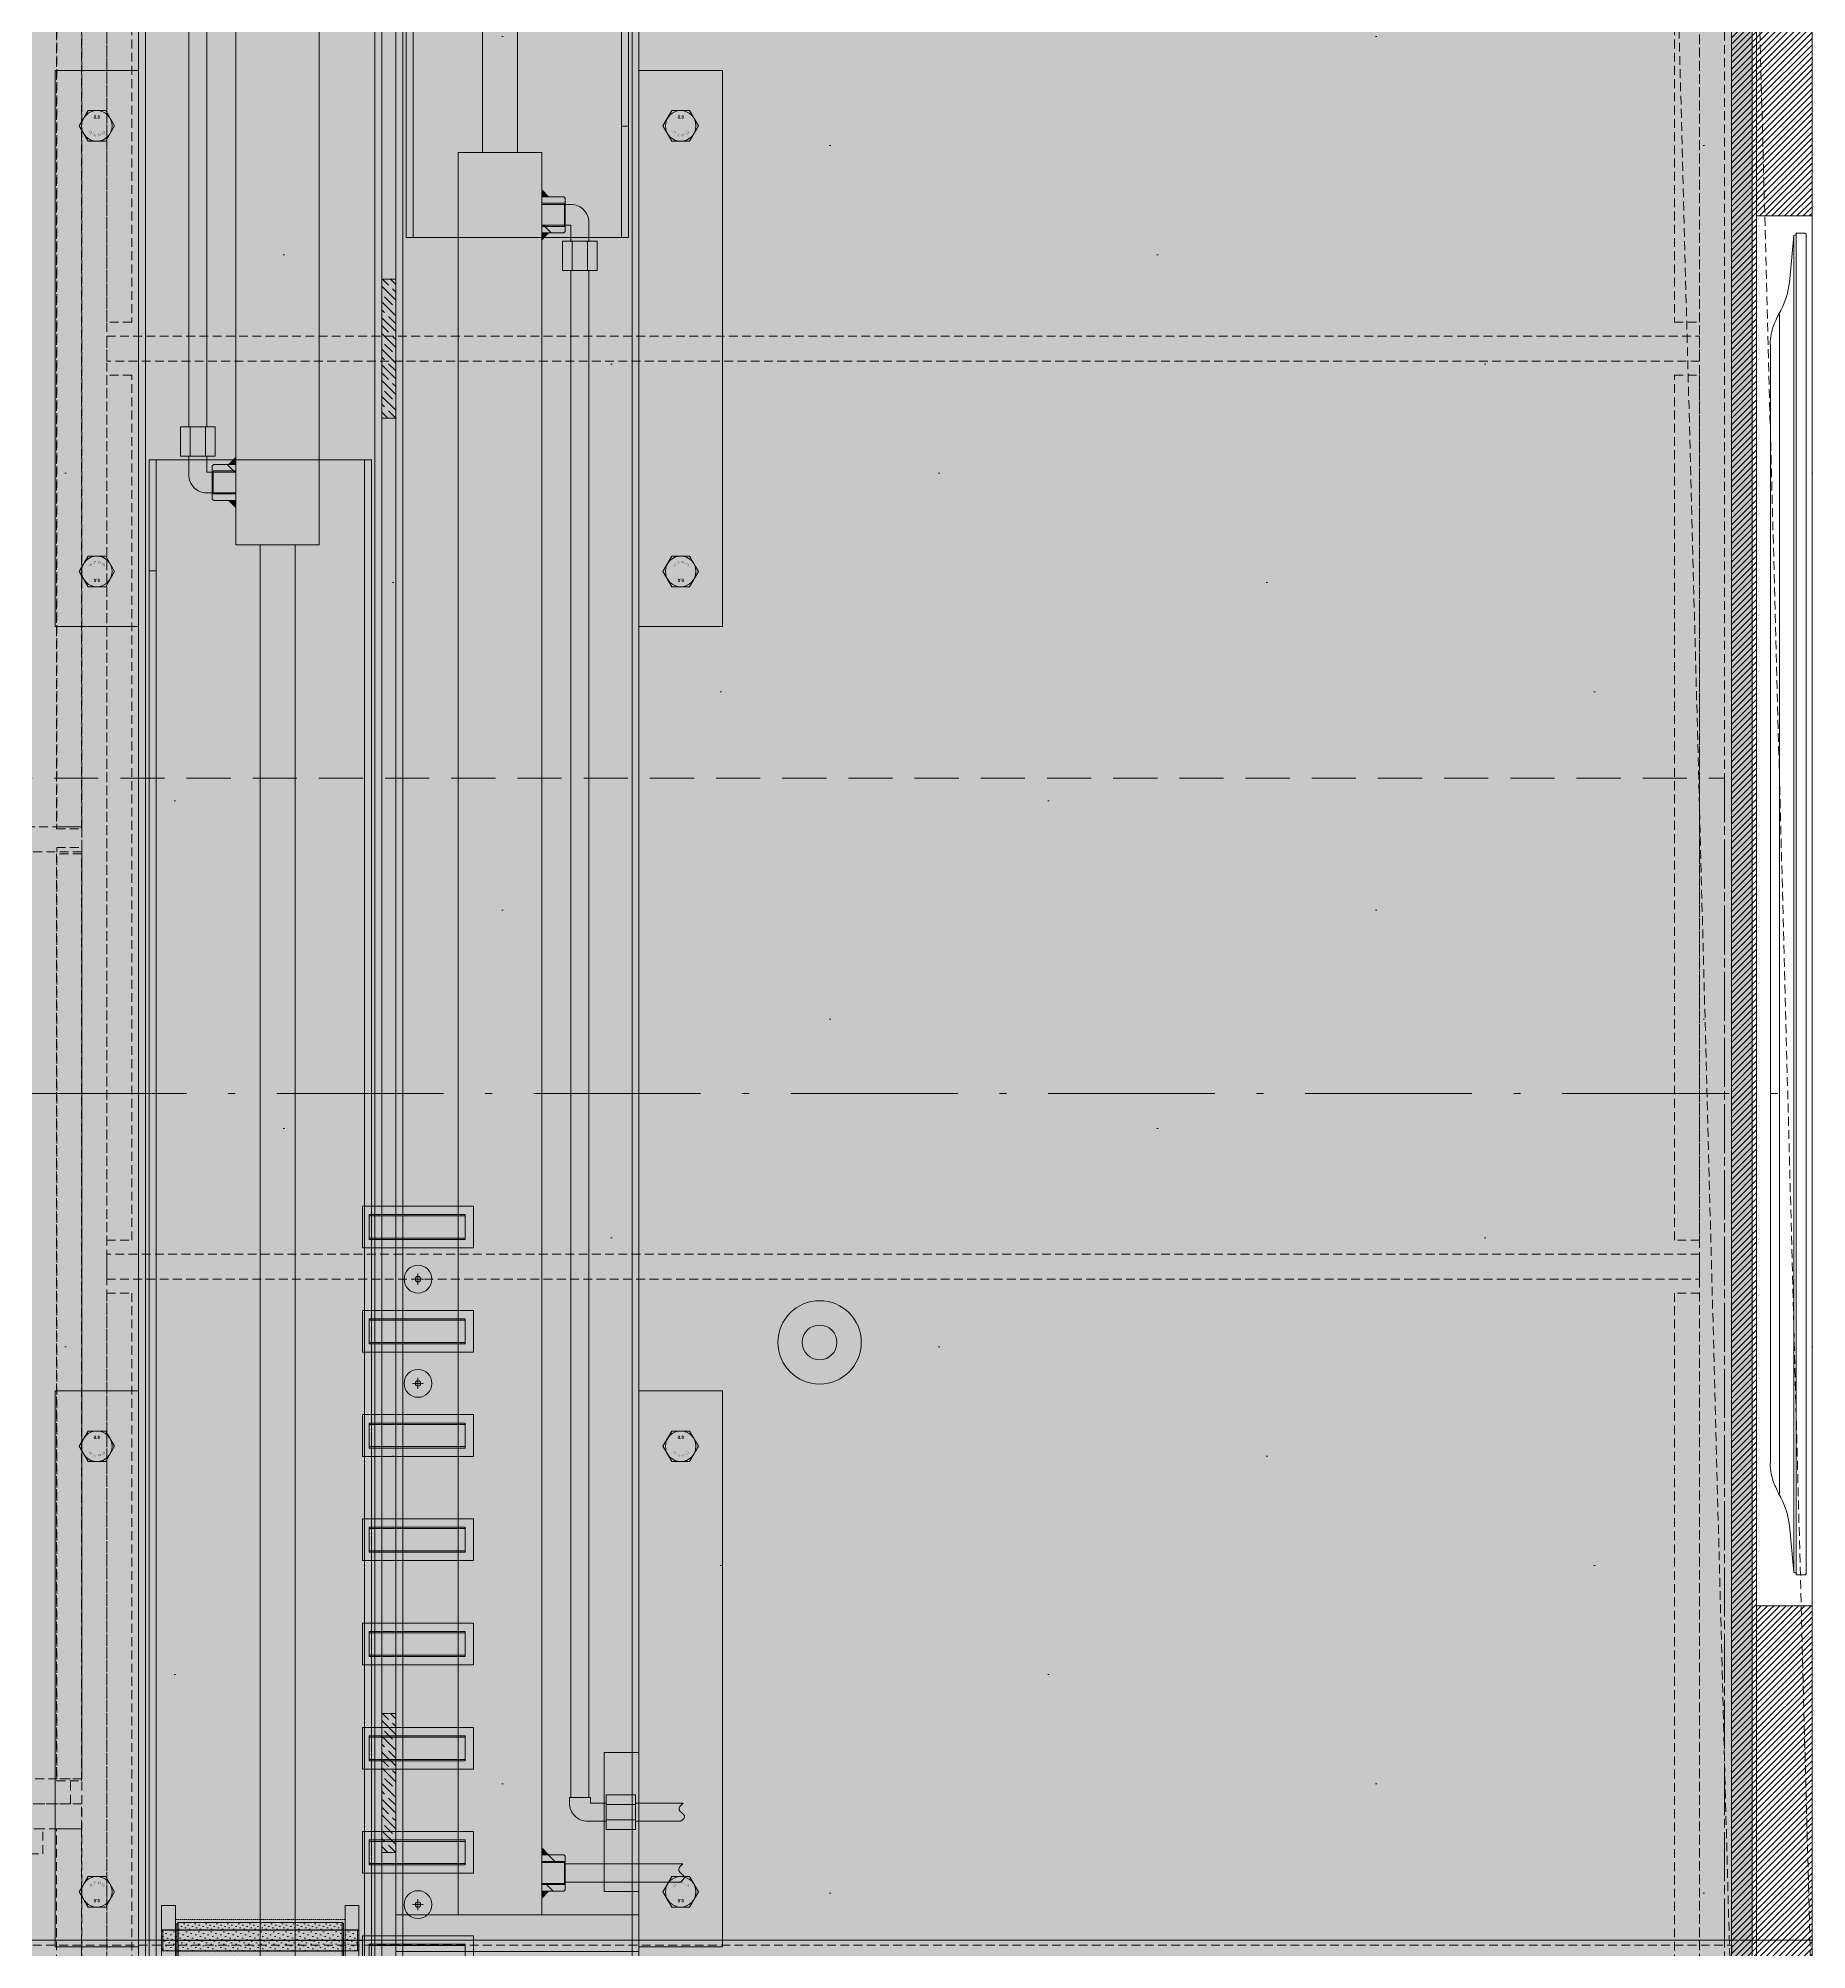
# Model space of a CAD drawing. Header units: millimetres. Extents: x -853320 to 19484, y -510814 to 9708.
# Drawn here: x 12258 to 13531, y 4373 to 5748 of the extents above; entities that cross this region are included whole.
import ezdxf
from ezdxf import colors
from ezdxf.entities.mleader import LeaderData, LeaderLine
from ezdxf.math import Vec2, Vec3

# ---------------------------------------------------------------- set-up
doc = ezdxf.new("R2010")
doc.units = ezdxf.units.MM
for name, pattern in [('DASHDOT', [18.5, 12, -3, 0.5, -3]), ('NASCOSTA', [9.525, 6.35, -3.175]), ('TRATTEGGIATA2', [9.525, 6.35, -3.175]), ('TRATTOPUNTO', [25.4, 12.7, -6.35, 0, -6.35])]:
    doc.linetypes.add(name, pattern=pattern)
for name, color, linetype in [('05', 5, 'Continuous'), ('assi', 1, 'TRATTOPUNTO'), ('DS_ST_quote 1_50', 7, 'Continuous'), ('DV5_0', 7, 'Continuous')]:
    doc.layers.add(name, color=color, linetype=linetype)
for name, color, linetype, lineweight in [('F_ARREDI', 7, 'Continuous', 5), ('F_ARREDI_pareti', 1, 'Continuous', 0), ('F_ELETTRODOMESTICI', 40, 'Continuous', 5), ('F_ESCURSORI_slider', 7, 'Continuous', 0), ('F_Iluminazione', 170, 'Continuous', 5), ('F_LISTELLARE ALLEGARITO_laminato o laccato', 5, 'Continuous', 5), ('F_LISTELLARE_rovere', 30, 'Continuous', 5), ('F_MASSELLO verniciato BVN', 41, 'Continuous', 5), ('F_MASSELLO_abete', 30, 'Continuous', 5), ('F_MULTI laminato_soffitto', 5, 'Continuous', 5), ('F_MULTI laminato_soffitto_veletta', 6, 'Continuous', 5), ('F_PARETE_nuove', 5, 'Continuous', 5), ('F_PARETI-PAVIMENTI e SOFFITTI_cassone', 3, 'Continuous', 5), ('F_Proiezioni', 253, 'NASCOSTA', 9), ('F_Sezioni', 5, 'Continuous', 9), ('F_SOFFITTI', 7, 'Continuous', 5), ('F_TV', 252, 'Continuous', 5)]:
    doc.layers.add(name, color=color, linetype=linetype, lineweight=lineweight)
doc.styles.add('ARIAL', font='arial.ttf')
doc.styles.add('DANZI-DIDASCALIE', font='Yu Gothic UI Light.ttf', dxfattribs={"height": 30})
doc.styles.add('NEGATIVO', font='swissbo.ttf', dxfattribs={"width": 0.8, "oblique": 10})
doc.dimstyles.new('ISO-100', dxfattribs={"dimtxt": 100, "dimasz": 5, "dimexe": 0.25, "dimexo": 6, "dimgap": 6, "dimtad": 1, "dimtxsty": 'ARIAL', "dimblk": 'ARCHTICK', "dimcen": 2.5, "dimdle": 15, "dimse1": 1, "dimse2": 1, "dimclrd": 256, "dimclre": 256, "dimclrt": 256, "dimadec": 0, "dimazin": 0, "dimtfac": 1, "dimtmove": 0, "dimatfit": 3, "dimldrblk": 'ARCHTICK', "dimfxl": 1, "dimlwd": -1, "dimlwe": -1, "dimarcsym": 0})
pattern_1 = [(45, (0, 5), (-2.24506403, 2.24506403), [])]
pattern_2 = [(225.0092975, (461698.5519317, -16147.4644786), (0.00353610758, -0.00353496014), [])]
pattern_3 = [(225.00929753, (462887.1698585, -15816.120414), (0.00353610758, -0.003534960139), [])]
pattern_4 = [(225.0093, (462887.094, -16087.269), (11.22714, -11.2235), [])]
pattern_5 = [(225.00929753, (462887.0944867, -16087.2686434), (0.00353610758, -0.003534960139), [])]

# ---------------------------------------------------------------- blocks, each defined once
blk = doc.blocks.new('CONTROSOFITTO_living_lato lungo_laterale_2660x250_pianta_vista da sopra')
at = {"layer": 'F_MASSELLO_abete', "color": 1, "linetype": 'NASCOSTA'}
for points in [[(20918, -1317.3), (22351, -1317.3), (22351, -1335.3), (20918, -1335.3)], [(20918, -1451.3), (20936, -1451.3), (20936, -1335.3), (20918, -1335.3)]]:
    blk.add_lwpolyline(points, close=True, dxfattribs=at)
at = {"layer": 'F_MASSELLO_abete', "linetype": 'NASCOSTA'}
blk.add_lwpolyline([(20946, -1335.3), (21612.5, -1335.3), (21612.5, -1353.3), (20946, -1353.3)], close=True, dxfattribs=at)
at = {"layer": 'F_MULTI laminato_soffitto_veletta', "linetype": 'NASCOSTA'}
blk.add_lwpolyline([(20926, -1299.3), (22351, -1299.3), (22351, -1317.3), (20926, -1317.3)], close=True, dxfattribs=at)
blk = doc.blocks.new('CONTROSOFITTO_camera-living_lato corto_2415x1290_pianta_vista da sopra')
at = {"layer": 'F_MULTI laminato_soffitto_veletta', "transparency": 33554585}
h = blk.add_hatch(color=8, dxfattribs=at)
h.dxf.hatch_style = 1
h.paths.add_polyline_path([(28478.1, -49.1), (28478.1, -2467.1), (27188.1, -2467.1), (27188.1, -49.1)])
at = {"layer": 'F_MASSELLO_abete', "color": 1, "linetype": 'NASCOSTA'}
for points in [[(27294.1, -49.1), (27294.1, -2467.1), (27276.1, -2467.1), (27276.1, -49.1)], [(28458.1, -49.1), (28458.1, -2467.1), (28440.1, -2467.1), (28440.1, -49.1)], [(27294.1, -1267.1), (27294.1, -1249.1), (28440.1, -1249.1), (28440.1, -1267.1)], [(27294.1, -1909.6), (27294.1, -1927.6), (28440.1, -1927.6), (28440.1, -1909.6)]]:
    blk.add_lwpolyline(points, close=True, dxfattribs=at)
at = {"layer": 'F_MASSELLO_abete', "linetype": 'NASCOSTA'}
for points in [[(27294.1, -1239.1), (27294.1, -616.6), (27312.1, -616.6), (27312.1, -1239.1)], [(28440.1, -1239.1), (28440.1, -616.6), (28422.1, -616.6), (28422.1, -1239.1)], [(27294.1, -1277.1), (27294.1, -1899.6), (27312.1, -1899.6), (27312.1, -1277.1)], [(28440.1, -1277.1), (28440.1, -1899.6), (28422.1, -1899.6), (28422.1, -1277.1)], [(27294.1, -2439.1), (27294.1, -1937.6), (27312.1, -1937.6), (27312.1, -2439.1)], [(28440.1, -2439.1), (28440.1, -1937.6), (28422.1, -1937.6), (28422.1, -2439.1)]]:
    blk.add_lwpolyline(points, close=True, dxfattribs=at)
at = {"layer": 'F_MULTI laminato_soffitto_veletta'}
blk.add_lwpolyline([(28478.1, -49.1), (28478.1, -2467.1), (27188.1, -2467.1), (27188.1, -49.1)], close=True, dxfattribs=at)
at = {"layer": 'F_MULTI laminato_soffitto_veletta', "linetype": 'NASCOSTA'}
blk.add_lwpolyline([(27258.1, -2287.1), (27258.1, -1617.1), (27276.1, -1617.1), (27276.1, -2287.1)], close=True, dxfattribs=at)
blk = doc.blocks.new('CONTROSOFITTO_living_centrale_laterale_1600x900_pianta_vista da sopra')
at = {"layer": 'F_MASSELLO_abete', "color": 1, "linetype": 'NASCOSTA'}
for points in [[(20676.6, -42490.7), (20658.6, -42490.7), (20658.6, -41802.7), (20676.6, -41802.7)], [(20658.6, -42508.7), (22346.6, -42508.7), (22346.6, -42490.7), (20658.6, -42490.7)]]:
    blk.add_lwpolyline(points, close=True, dxfattribs=at)
blk = doc.blocks.new('CONTROSOFITTO_rev.01_pianta_vista da sopra')
at = {"layer": 'F_MASSELLO_abete', "color": 1, "linetype": 'NASCOSTA'}
blk.add_lwpolyline([(26166.6, -36492.2), (26184.6, -36492.2), (26184.6, -35804.2), (26166.6, -35804.2)], close=True, dxfattribs=at)
at = {"layer": 'F_MULTI laminato_soffitto', "color": 5, "linetype": 'NASCOSTA', "ltscale": 5}
blk.add_lwpolyline([(27366.6, -37355.7), (24926.6, -37355.7), (24926.6, -36455.7), (27366.6, -36455.7)], close=True, dxfattribs=at)
at = {"layer": 'F_MULTI laminato_soffitto_veletta', "linetype": 'NASCOSTA'}
blk.add_lwpolyline([(26184.6, -37177.2), (26184.6, -36510.2), (26166.6, -36510.2), (26166.6, -37177.2)], close=True, dxfattribs=at)
at = {"layer": 'F_SOFFITTI'}
blk.add_blockref('CONTROSOFITTO_camera-living_lato corto_2415x1290_pianta_vista da sopra', (-1091.4, -34888.6), dxfattribs=at)
at = {"layer": 'F_SOFFITTI', "xscale": -1}
for name, p in [('CONTROSOFITTO_living_centrale_laterale_1600x900_pianta_vista da sopra', (46843.3, 6000)), ('CONTROSOFITTO_living_lato lungo_laterale_2660x250_pianta_vista da sopra', (47102.6, -35876.4))]:
    blk.add_blockref(name, p, dxfattribs=at)
blk = doc.blocks.new('_Dot')
at = {"color": 0, "linetype": 'ByBlock', "lineweight": -2}
blk.add_line((-0.5, 0), (-1, 0), dxfattribs=at)
at = {"color": 0, "linetype": 'ByBlock', "const_width": 0.5}
blk.add_lwpolyline([(-0.25, 0, 1), (0.25, 0, 1)], format="xyb", close=True, dxfattribs=at)
blk = doc.blocks.new('SCHERMATURA_living-camera doppia_pianta')
at = {"layer": 'F_Iluminazione', "color": 2}
for p, q in [((843495.8, 515691), (843487.8, 515691)), ((843491.8, 515687), (843491.8, 515695)), ((843491.8, 515612), (843491.8, 515620)), ((843495.8, 515616), (843487.8, 515616)), ((843495.8, 515241), (843487.8, 515241)), ((843491.8, 515237), (843491.8, 515245))]:
    blk.add_line(p, q, dxfattribs=at)
at = {"layer": 'F_Iluminazione'}
for centre in [(843491.8, 515691), (843491.8, 515616), (843491.8, 515241)]:
    blk.add_circle(centre, 10, dxfattribs=at)
at = {"layer": 'F_Iluminazione', "color": 2}
for centre in [(843491.8, 515691), (843491.8, 515616), (843491.8, 515241)]:
    blk.add_circle(centre, 2, dxfattribs=at)
at = {"layer": 'F_LISTELLARE_rovere'}
for points in [[(843531.8, 515743.5), (843451.8, 515743.5), (843451.8, 515713.5), (843531.8, 515713.5)], [(843525.8, 515719.5), (843525.8, 515737.5), (843456.8, 515737.5), (843456.8, 515719.5)], [(843531.8, 515668.5), (843451.8, 515668.5), (843451.8, 515638.5), (843531.8, 515638.5)], [(843525.8, 515644.5), (843525.8, 515662.5), (843456.8, 515662.5), (843456.8, 515644.5)], [(843531.8, 515593.5), (843451.8, 515593.5), (843451.8, 515563.5), (843531.8, 515563.5)], [(843525.8, 515569.5), (843525.8, 515587.5), (843456.8, 515587.5), (843456.8, 515569.5)], [(843531.8, 515518.5), (843451.8, 515518.5), (843451.8, 515488.5), (843531.8, 515488.5)], [(843525.8, 515494.5), (843525.8, 515512.5), (843456.8, 515512.5), (843456.8, 515494.5)], [(843531.8, 515443.5), (843451.8, 515443.5), (843451.8, 515413.5), (843531.8, 515413.5)], [(843525.8, 515419.5), (843525.8, 515437.5), (843456.8, 515437.5), (843456.8, 515419.5)], [(843531.8, 515368.5), (843451.8, 515368.5), (843451.8, 515338.5), (843531.8, 515338.5)], [(843525.8, 515344.5), (843525.8, 515362.5), (843456.8, 515362.5), (843456.8, 515344.5)], [(843531.8, 515293.5), (843451.8, 515293.5), (843451.8, 515263.5), (843531.8, 515263.5)], [(843525.8, 515269.5), (843525.8, 515287.5), (843456.8, 515287.5), (843456.8, 515269.5)], [(843531.8, 515218.5), (843451.8, 515218.5), (843451.8, 515188.5), (843531.8, 515188.5)], [(843525.8, 515194.5), (843525.8, 515212.5), (843456.8, 515212.5), (843456.8, 515194.5)]]:
    blk.add_lwpolyline(points, close=True, dxfattribs=at)
at = {"layer": 'F_MASSELLO verniciato BVN'}
for points in [[(843525.8, 515736.5), (843525.8, 515720.5), (843456.8, 515720.5), (843456.8, 515736.5)], [(843525.8, 515661.5), (843525.8, 515645.5), (843456.8, 515645.5), (843456.8, 515661.5)], [(843525.8, 515586.5), (843525.8, 515570.5), (843456.8, 515570.5), (843456.8, 515586.5)], [(843525.8, 515511.5), (843525.8, 515495.5), (843456.8, 515495.5), (843456.8, 515511.5)], [(843525.8, 515436.5), (843525.8, 515420.5), (843456.8, 515420.5), (843456.8, 515436.5)], [(843525.8, 515361.5), (843525.8, 515345.5), (843456.8, 515345.5), (843456.8, 515361.5)], [(843525.8, 515286.5), (843525.8, 515270.5), (843456.8, 515270.5), (843456.8, 515286.5)], [(843525.8, 515211.5), (843525.8, 515195.5), (843456.8, 515195.5), (843456.8, 515211.5)]]:
    blk.add_lwpolyline(points, close=True, dxfattribs=at)
blk = doc.blocks.new('F_PARETE DIVISORIA_living-camera doppia_pianta')
at = {"layer": 'F_LISTELLARE ALLEGARITO_laminato o laccato', "linetype": 'Continuous'}
h = blk.add_hatch(dxfattribs=at)
h.set_pattern_fill('ANSI31', color=8)
h.set_pattern_definition(pattern_1)
h.paths.add_polyline_path([(671879.4, 528949.8), (671839.4, 528949.8), (671839.4, 529248.8), (671879.4, 529248.8)])
h = blk.add_hatch(dxfattribs=at)
h.set_pattern_fill('ANSI31', color=8)
h.set_pattern_definition(pattern_1)
h.paths.add_polyline_path([(671879.4, 527668.8), (671897.4, 527668.8), (671897.4, 529248.8), (671879.4, 529248.8)])
h = blk.add_hatch(dxfattribs=at)
h.set_pattern_fill('ANSI31', color=8)
h.set_pattern_definition(pattern_1)
h.paths.add_polyline_path([(671839.4, 527949.8), (671879.4, 527949.8), (671879.4, 527658.8), (671839.4, 527658.8)])
at = {"layer": 'F_ARREDI', "color": 2, "lineweight": 5}
for p, q in [((671844.4, 527962.1), (671843.7, 527962.7)), ((671850.3, 527962.1), (671850.9, 527962.7))]:
    blk.add_line(p, q, dxfattribs=at)
at = {"layer": 'F_ARREDI_pareti', "linetype": 'NASCOSTA', "lineweight": 5}
blk.add_lwpolyline([(671897.1, 529194), (671897.1, 529252), (674272.1, 529252), (674272.1, 529194)], close=True, dxfattribs=at)
at = {"layer": 'F_LISTELLARE ALLEGARITO_laminato o laccato', "linetype": 'Continuous'}
for points in [[(671879.4, 528949.8), (671839.4, 528949.8), (671839.4, 529248.8), (671879.4, 529248.8)], [(671879.4, 527668.8), (671897.4, 527668.8), (671897.4, 529248.8), (671879.4, 529248.8)], [(671839.4, 527949.8), (671879.4, 527949.8), (671879.4, 527658.8), (671839.4, 527658.8)]]:
    blk.add_lwpolyline(points, close=True, dxfattribs=at)
at = {"layer": 'F_LISTELLARE ALLEGARITO_laminato o laccato', "lineweight": 5}
blk.add_lwpolyline([(671879.4, 527949.8), (671839.4, 527949.8), (671839.4, 528949.8), (671879.4, 528949.8)], close=True, dxfattribs=at)
at = {"layer": 'F_Proiezioni'}
blk.add_lwpolyline([(671839.4, 529248.8), (671897.4, 529250.3), (671959.8, 526876.1), (671901.6, 526874.6)], close=True, dxfattribs=at)
at = {"layer": 'F_TV', "lineweight": 5}
for p, q in [((671844.4, 528927.6), (671843.7, 528926.9)), ((671850.3, 528927.6), (671850.9, 528926.9)), ((671850.9, 528926), (671851.8, 528926)), ((671852.5, 528925.6), (671855.7, 528892)), ((671852.5, 528925.6), (671852.5, 528327.8)), ((671862.8, 528869.2), (671862.8, 528869.2)), ((671862.8, 528869.2), (671862.8, 528327.8)), ((671869.4, 528847.3), (671869.4, 528327.8)), ((671852.5, 527964), (671852.5, 528327.8)), ((671862.8, 528020.4), (671862.8, 528327.8)), ((671869.4, 528042.3), (671869.4, 528327.8)), ((671862.8, 528020.4), (671862.8, 528020.4)), ((671852.5, 527964), (671855.7, 527997.6)), ((671850.9, 527963.6), (671851.8, 527963.6))]:
    blk.add_line(p, q, dxfattribs=at)
blk.add_lwpolyline([(671844.4, 528927.6), (671843.7, 528926.9), (671843.7, 527962.7), (671844.4, 527962.1), (671850.3, 527962.1), (671850.9, 527962.7), (671850.9, 528926.9), (671850.3, 528927.6), (671844.4, 528927.6)], dxfattribs=at)
for centre, major_axis, start_param, end_param in [((671851.8, 528925.2), (0.561, 0.561), -0.374286, 0.785398), ((671907.1, 528896.9), (36.5, 36.5), 2.450498, 2.862634), ((671788.1, 528830.9), (59.7, 59.7), -0.408813, -0.278959), ((671829.6, 528847.3), (28.2, -28.2), 0.78537, 1.161984), ((671829.6, 528042.3), (28.2, 28.2), -1.161984, -0.78537), ((671788.1, 528058.7), (59.7, -59.7), 0.278959, 0.408813), ((671907.1, 527992.7), (36.5, -36.5), 3.420552, 3.832687), ((671851.8, 527964.4), (0.561, -0.561), 5.497787, 6.657471)]:
    blk.add_ellipse(centre, major_axis=major_axis, ratio=1, start_param=start_param, end_param=end_param, dxfattribs=at)
blk = doc.blocks.new('Pavim. idr. 1')
at = {"lineweight": 13}
h = blk.add_hatch(dxfattribs=at)
h.set_pattern_fill('DOTS', color=1, scale=140, angle=45)
h.set_pattern_definition([(45, (-29878.93, 459742.27), (-78.57724, 235.73172), [0, -222.25])])
h.paths.add_polyline_path([(423470.8, 430283.1), (410205.8, 430283.1), (410205.8, 427993.1), (423470.8, 427993.1)])
at = {"color": 1, "lineweight": 13}
blk.add_lwpolyline([(423470.8, 430283.1), (410205.8, 430283.1), (410205.8, 427993.1), (423470.8, 427993.1)], close=True, dxfattribs=at)
blk = doc.blocks.new('F_PAVIMENTO CASSONE_pianta')
at = {"color": 104, "lineweight": 13}
for radius in [30, 12.5]:
    blk.add_circle((599122.5, 449483.4), radius, dxfattribs=at)
at = {"color": 2, "lineweight": 5}
blk.add_blockref('Pavim. idr. 1', (185525.7, 19630.3), dxfattribs=at)
blk.add_blockref('Pavim. idr. 1', (185525.7, 19630.3), dxfattribs=at)
blk = doc.blocks.new('Viti v.alto')
at = {"color": 115, "lineweight": 5, "ltscale": 0.15}
blk.add_lwpolyline([(-66067.4, -127375.7), (-66073.8, -127364.7), (-66086.5, -127364.7), (-66092.9, -127375.7), (-66086.5, -127386.7), (-66073.8, -127386.7)], close=True, dxfattribs=at)
at = {"color": 115, "lineweight": 5, "ltscale": 0.15, "const_width": 0.0632}
for points in [[(-66083.8, -127381.1), (-66083.6, -127380.8), (-66083.6, -127380.6), (-66083.7, -127380.4), (-66083.9, -127380.1), (-66084.5, -127379.5), (-66084.7, -127379.3), (-66085, -127379.2), (-66085.2, -127379.3), (-66085.4, -127379.5), (-66085.8, -127379.8), (-66086, -127380.1), (-66086, -127380.3), (-66085.9, -127380.5), (-66085.7, -127380.8), (-66085.1, -127381.4), (-66084.9, -127381.6), (-66084.7, -127381.7), (-66084.4, -127381.6), (-66084.2, -127381.4), (-66083.8, -127381.1)], [(-66084.4, -127380.9), (-66084.7, -127381.1), (-66084.8, -127381.1), (-66084.9, -127381), (-66085.3, -127380.5), (-66085.4, -127380.4), (-66085.5, -127380.3), (-66085.4, -127380.2), (-66085.3, -127380.1), (-66085.2, -127380), (-66085.1, -127379.8), (-66085, -127379.8), (-66084.9, -127379.8), (-66084.7, -127379.9), (-66084.3, -127380.4), (-66084.2, -127380.5), (-66084.2, -127380.6), (-66084.2, -127380.7), (-66084.3, -127380.8), (-66084.4, -127380.9)], [(-66080.8, -127381.5), (-66081.3, -127381.3), (-66081.4, -127381.7), (-66082.4, -127381.5), (-66082.6, -127381.5), (-66082.8, -127381.6), (-66082.9, -127381.7), (-66083, -127381.9), (-66083, -127382), (-66083, -127382.2), (-66083, -127382.4), (-66082.8, -127382.6), (-66082.6, -127382.7), (-66081.2, -127383.1), (-66080.8, -127381.5)], [(-66081.6, -127382.6), (-66082.3, -127382.4), (-66082.5, -127382.3), (-66082.5, -127382.1), (-66082.5, -127382.1), (-66082.4, -127382), (-66082.3, -127381.9), (-66081.5, -127382.1), (-66081.6, -127382.6)], [(-66077.8, -127381), (-66078.3, -127381.2), (-66078.2, -127381.6), (-66079.2, -127381.8), (-66079.4, -127382), (-66079.5, -127382.1), (-66079.5, -127382.3), (-66079.5, -127382.5), (-66079.4, -127382.6), (-66079.4, -127382.8), (-66079.2, -127383), (-66079, -127383.1), (-66078.7, -127383), (-66077.4, -127382.7), (-66077.8, -127381)], [(-66078, -127382.4), (-66078.7, -127382.6), (-66078.9, -127382.6), (-66078.9, -127382.5), (-66079, -127382.4), (-66079, -127382.3), (-66078.8, -127382.2), (-66078.1, -127382), (-66078, -127382.4)], [(-66076.4, -127381), (-66076.6, -127380.8), (-66076.7, -127380.6), (-66076.6, -127380.3), (-66076.4, -127380.1), (-66075.8, -127379.5), (-66075.5, -127379.3), (-66075.3, -127379.2), (-66075.1, -127379.2), (-66074.8, -127379.4), (-66074.4, -127379.8), (-66074.3, -127380), (-66074.2, -127380.3), (-66074.3, -127380.5), (-66074.5, -127380.7), (-66075.1, -127381.3), (-66075.4, -127381.5), (-66075.6, -127381.6), (-66075.8, -127381.6), (-66076.1, -127381.4), (-66076.4, -127381)], [(-66075.8, -127380.9), (-66075.6, -127381), (-66075.5, -127381), (-66075.3, -127380.9), (-66074.9, -127380.5), (-66074.8, -127380.4), (-66074.8, -127380.2), (-66074.8, -127380.1), (-66074.9, -127380), (-66075.1, -127379.9), (-66075.2, -127379.8), (-66075.3, -127379.8), (-66075.4, -127379.8), (-66075.5, -127379.9), (-66076, -127380.3), (-66076.1, -127380.5), (-66076.1, -127380.6), (-66076, -127380.7), (-66075.9, -127380.8), (-66075.8, -127380.9)]]:
    blk.add_lwpolyline(points, dxfattribs=at)
at = {"color": 115, "lineweight": 5, "ltscale": 0.15}
blk.add_circle((-66080.1, -127375.7), 11, dxfattribs=at)
at = {"color": 115, "lineweight": 5, "ltscale": 0.15, "style": 'NEGATIVO'}
blk.add_text('8.8', height=2.31, dxfattribs=at).set_placement((-66082.3, -127370.4))
blk = doc.blocks.new('Boccola d.26x120')
at = {"linetype": 'ByBlock', "lineweight": 5}
h = blk.add_hatch(dxfattribs=at)
h.set_pattern_fill('DOTS', color=30, scale=1.75, angle=225)
h.paths.add_polyline_path([(458410.2, -16234.6), (458410.2, -16230.2), (458409.2, -16229.2), (458291.2, -16229.2), (458291.2, -16234.6)])
h.paths.add_polyline_path([(458291.2, -16229.2), (458290.2, -16230.2), (458290.2, -16234.6), (458291.2, -16234.6)])
h = blk.add_hatch(dxfattribs=at)
h.set_pattern_fill('DOTS', color=30, scale=1.75, angle=225)
h.paths.add_polyline_path([(458291.2, -16249.9), (458291.2, -16255.2), (458409.2, -16255.2), (458409.2, -16249.9)])
h.paths.add_polyline_path([(458409.2, -16255.2), (458410.2, -16254.2), (458410.2, -16249.9), (458409.2, -16249.9)])
h.paths.add_polyline_path([(458291.2, -16249.9), (458290.2, -16249.9), (458290.2, -16254.2), (458291.2, -16255.2)])
at = {"color": 41, "linetype": 'TRATTEGGIATA2', "lineweight": 5, "ltscale": 0.15}
for p, q in [((458290.2, -16234.6), (458410.2, -16234.6)), ((458410.2, -16249.9), (458290.2, -16249.9))]:
    blk.add_line(p, q, dxfattribs=at)
at = {"color": 30, "linetype": 'ByBlock', "lineweight": 5}
for p, q in [((458291.2, -16229.2), (458291.2, -16255.2)), ((458409.2, -16255.2), (458409.2, -16229.2))]:
    blk.add_line(p, q, dxfattribs=at)
blk.add_lwpolyline([(458409.2, -16255.2), (458291.2, -16255.2), (458290.2, -16254.2), (458290.2, -16230.2), (458291.2, -16229.2), (458409.2, -16229.2), (458410.2, -16230.2), (458410.2, -16254.2)], close=True, dxfattribs=at)
at = {"layer": 'assi', "lineweight": 5, "ltscale": 0.3}
blk.add_line((458288.2, -16242.2), (458412.2, -16242.2), dxfattribs=at)
blk = doc.blocks.new('Perno d.15x145')
at = {"linetype": 'ByBlock', "lineweight": 5}
h = blk.add_hatch(dxfattribs=at)
h.set_pattern_fill('DOTS', color=150, scale=2, angle=225)
h.paths.add_polyline_path([(458421.2, -16298.7), (458421.2, -16285.7), (458420.2, -16284.7), (458280.2, -16284.7), (458279.2, -16285.7), (458279.2, -16298.7), (458280.2, -16299.7), (458420.2, -16299.7)])
at = {"color": 150, "linetype": 'ByBlock', "lineweight": 5}
for p, q in [((458280.2, -16299.7), (458280.2, -16284.7)), ((458420.2, -16299.7), (458420.2, -16284.7))]:
    blk.add_line(p, q, dxfattribs=at)
blk.add_lwpolyline([(458421.2, -16298.7), (458421.2, -16285.7), (458420.2, -16284.7), (458280.2, -16284.7), (458279.2, -16285.7), (458279.2, -16298.7), (458280.2, -16299.7), (458420.2, -16299.7)], close=True, dxfattribs=at)
at = {"layer": 'assi', "lineweight": 5, "ltscale": 0.3}
blk.add_line((458277.2, -16292.2), (458423.2, -16292.2), dxfattribs=at)
blk = doc.blocks.new('Pist. c.1150 aperti')
at = {"linetype": 'Continuous', "lineweight": 5, "ltscale": 25.4}
h = blk.add_hatch(dxfattribs=at)
h.set_pattern_fill('LINE', color=135, scale=0.04, angle=225.0093, style=0, pattern_type=2)
h.set_pattern_definition(pattern_3)
h.paths.add_polyline_path([(461185.8, -15734), (461180.8, -15734), (461185.8, -15729)])
h = blk.add_hatch(dxfattribs=at)
h.set_pattern_fill('LINE', color=135, scale=127, angle=225.0093, style=0, pattern_type=2)
h.set_pattern_definition([(225.0093, (462887.17, -15816.12), (11.22714, -11.2235), [])])
h.paths.add_polyline_path([(461185.8, -15760), (461169.8, -15760), (461168.8, -15759), (461168.8, -15755), (461169.3, -15754.5), (461185.8, -15754.5)])
h = blk.add_hatch(dxfattribs=at)
h.set_pattern_fill('LINE', color=135, scale=0.04, angle=225.0093, style=0, pattern_type=2)
h.set_pattern_definition(pattern_3)
h.paths.add_polyline_path([(461185.8, -15765), (461180.8, -15760), (461185.8, -15760)])
at = {"lineweight": 5}
h = blk.add_hatch(dxfattribs=at)
h.set_pattern_fill('JIS_STN_1E', color=6, scale=8, style=0)
h.set_pattern_definition([(45, (527858.007, 112165.497), (-5.65685425, 5.65685425), []), (45, (527863.647, 112165.497), (-5.65685425, 5.65685425), [8, -4])])
h.paths.add_polyline_path([(461300.8, -15793.2), (461290.8, -15793.2), (461290.8, -15893.2), (461300.8, -15893.2)])
at = {"linetype": 'Continuous', "lineweight": 5, "ltscale": 25.4}
h = blk.add_hatch(dxfattribs=at)
h.set_pattern_fill('LINE', color=135, scale=0.04, angle=225.0093, style=0, pattern_type=2)
h.set_pattern_definition(pattern_2)
h.paths.add_polyline_path([(461405.8, -15921.5), (461410.8, -15926.5), (461405.8, -15926.5)])
h = blk.add_hatch(dxfattribs=at)
h.set_pattern_fill('LINE', color=135, scale=127, angle=225.0093, style=0, pattern_type=2)
h.set_pattern_definition([(225.0093, (461698.552, -16147.464), (11.22714, -11.2235), [])])
h.paths.add_polyline_path([(461405.8, -15926.5), (461421.8, -15926.5), (461422.8, -15927.5), (461422.8, -15931.5), (461422.3, -15932), (461405.8, -15932)])
h = blk.add_hatch(dxfattribs=at)
h.set_pattern_fill('LINE', color=135, scale=0.04, angle=225.0093, style=0, pattern_type=2)
h.set_pattern_definition(pattern_2)
h.paths.add_polyline_path([(461405.8, -15952.5), (461410.8, -15952.5), (461405.8, -15957.5)])
at = {"lineweight": 5}
h = blk.add_hatch(dxfattribs=at)
h.set_pattern_fill('JIS_STN_1E', color=6, scale=8, style=0)
h.set_pattern_definition([(45, (527858.007, 111133.4975), (-5.65685425, 5.65685425), []), (45, (527863.647, 111133.4975), (-5.65685425, 5.65685425), [8, -4])])
h.paths.add_polyline_path([(461300.8, -16825.2), (461290.8, -16825.2), (461290.8, -16925.2), (461300.8, -16925.2)])
at = {"linetype": 'Continuous', "lineweight": 5, "ltscale": 25.4}
h = blk.add_hatch(dxfattribs=at)
h.set_pattern_fill('LINE', color=135, scale=127, angle=225.0093, style=0, pattern_type=2)
h.set_pattern_definition(pattern_4)
h.paths.add_polyline_path([(461169.8, -16927), (461185.8, -16927), (461185.8, -16932.5), (461169.3, -16932.5), (461168.8, -16932), (461168.8, -16928)])
h = blk.add_hatch(dxfattribs=at)
h.set_pattern_fill('LINE', color=135, scale=0.04, angle=225.0093, style=0, pattern_type=2)
h.set_pattern_definition(pattern_5)
h.paths.add_polyline_path([(461185.8, -16927), (461180.8, -16927), (461185.8, -16922)])
h = blk.add_hatch(dxfattribs=at)
h.set_pattern_fill('LINE', color=135, scale=127, angle=225.0093, style=0, pattern_type=2)
h.set_pattern_definition(pattern_4)
h.paths.add_polyline_path([(461185.8, -16953), (461169.8, -16953), (461168.8, -16952), (461168.8, -16948), (461169.3, -16947.5), (461185.8, -16947.5)])
h = blk.add_hatch(dxfattribs=at)
h.set_pattern_fill('LINE', color=135, scale=0.04, angle=225.0093, style=0, pattern_type=2)
h.set_pattern_definition(pattern_5)
h.paths.add_polyline_path([(461185.8, -16958), (461180.8, -16953), (461185.8, -16953)])
at = {"color": 135, "lineweight": 5}
for p, q in [((461168.8, -15735), (461169.8, -15734)), ((461169.8, -15734), (461185.8, -15734)), ((461168.8, -15735), (461168.8, -15739)), ((461169.3, -15739.5), (461168.8, -15739)), ((461168.8, -15739), (461168.8, -15755)), ((461185.8, -15738.6), (461169.3, -15738.6)), ((461185.8, -15739.5), (461169.3, -15739.5)), ((461169.3, -15754.5), (461169.3, -15739.5)), ((461185.8, -15739.5), (461185.8, -15754.5)), ((461168.8, -15755), (461169.3, -15754.5)), ((461168.8, -15755), (461168.8, -15759)), ((461169.8, -15760), (461168.8, -15759)), ((461169.3, -15754.5), (461185.8, -15754.5)), ((461185.8, -15755.3), (461169.3, -15755.3)), ((461185.8, -15760), (461169.8, -15760)), ((461152.8, -15766), (461152.8, -15787)), ((461163.8, -15766), (461163.8, -15787)), ((461427.8, -15920.5), (461427.8, -15899.5)), ((461438.8, -15920.5), (461438.8, -15899.5)), ((461405.8, -15926.5), (461421.8, -15926.5)), ((461421.8, -15926.5), (461422.8, -15927.5)), ((461405.8, -15931.2), (461422.3, -15931.2)), ((461422.3, -15932), (461405.8, -15932)), ((461405.8, -15947), (461405.8, -15932)), ((461422.8, -15931.5), (461422.3, -15932)), ((461422.3, -15932), (461422.3, -15947)), ((461422.8, -15931.5), (461422.8, -15927.5)), ((461422.8, -15947.5), (461422.8, -15931.5)), ((461405.8, -15947), (461422.3, -15947)), ((461405.8, -15947.8), (461422.3, -15947.8)), ((461421.8, -15952.5), (461405.8, -15952.5)), ((461422.8, -15951.5), (461421.8, -15952.5)), ((461422.3, -15947), (461422.8, -15947.5)), ((461422.8, -15951.5), (461422.8, -15947.5)), ((461139.3, -16890.7), (461118.3, -16890.7)), ((461139.3, -16901.7), (461118.3, -16901.7)), ((461185.8, -16932.5), (461185.8, -16947.5))]:
    blk.add_line(p, q, dxfattribs=at)
at = {"lineweight": 5}
for p, q in [((461115.8, -16853.2), (461140.8, -16853.2)), ((461140.8, -16853.2), (461140.8, -16953.2)), ((461115.8, -16953.2), (461140.8, -16953.2))]:
    blk.add_line(p, q, dxfattribs=at)
at = {"color": 135, "linetype": 'Continuous', "lineweight": 5, "ltscale": 25.4}
blk.add_line((461185.8, -16948.3), (461169.3, -16948.3), dxfattribs=at)
at = {"color": 2, "linetype": 'ByBlock', "lineweight": 5}
for p, q in [((461317.3, -16980.9), (461327.3, -16980.9)), ((461459.3, -16980.9), (461449.3, -16980.9))]:
    blk.add_line(p, q, dxfattribs=at)
at = {"color": 135, "lineweight": 5}
for points in [[(461203.3, -15702), (461203.3, -14530), (461228.3, -14530), (461228.3, -15702), (461203.3, -15702)], [(461388.3, -15984.5), (461388.3, -17156.5), (461363.3, -17156.5), (461363.3, -15984.5), (461388.3, -15984.5)]]:
    blk.add_lwpolyline(points, dxfattribs=at)
at = {"lineweight": 5}
for points in [[(461115.8, -17013.2), (461115.8, -14673.2), (461290.8, -14673.2), (461290.8, -17013.2)], [(461120.8, -17013.2), (461120.8, -14673.2), (461285.8, -14673.2), (461285.8, -17013.2)], [(461475.8, -14673.2), (461475.8, -17013.2), (461300.8, -17013.2), (461300.8, -14673.2)], [(461470.8, -14673.2), (461470.8, -17013.2), (461305.8, -17013.2), (461305.8, -14673.2)]]:
    blk.add_lwpolyline(points, close=True, dxfattribs=at)
at = {"color": 135, "lineweight": 5}
for points in [[(461405.8, -15984.5), (461345.8, -15984.5), (461345.8, -14716.5), (461405.8, -14716.5)], [(461185.8, -15702), (461245.8, -15702), (461245.8, -16970), (461185.8, -16970)], [(461169.8, -15734), (461185.8, -15734), (461185.8, -15739.5), (461169.3, -15739.5), (461168.8, -15739), (461168.8, -15735), (461169.8, -15734)], [(461185.8, -15760), (461169.8, -15760), (461168.8, -15759), (461168.8, -15755), (461169.3, -15754.5), (461185.8, -15754.5), (461185.8, -15760)], [(461170.8, -15787), (461170.8, -15766), (461145.8, -15766), (461145.8, -15787)], [(461420.8, -15899.5), (461420.8, -15920.5), (461445.8, -15920.5), (461445.8, -15899.5)], [(461405.8, -15926.5), (461421.8, -15926.5), (461422.8, -15927.5), (461422.8, -15931.5), (461422.3, -15932), (461405.8, -15932), (461405.8, -15926.5)], [(461421.8, -15952.5), (461405.8, -15952.5), (461405.8, -15947), (461422.3, -15947), (461422.8, -15947.5), (461422.8, -15951.5), (461421.8, -15952.5)], [(461118.3, -16908.7), (461139.3, -16908.7), (461139.3, -16883.7), (461118.3, -16883.7)], [(461290.8, -16970), (461115.8, -16970), (461115.8, -16996.5), (461290.8, -16996.5)]]:
    blk.add_lwpolyline(points, close=True, dxfattribs=at)
at = {"color": 30, "lineweight": 5}
for points in [[(461055.8, -16043.2), (461115.8, -16043.2), (461115.8, -15643.2), (461055.8, -15643.2)], [(461535.8, -16043.2), (461475.8, -16043.2), (461475.8, -15643.2), (461535.8, -15643.2)], [(461055.8, -16593.2), (461115.8, -16593.2), (461115.8, -16993.2), (461055.8, -16993.2)], [(461535.8, -16593.2), (461475.8, -16593.2), (461475.8, -16993.2), (461535.8, -16993.2)]]:
    blk.add_lwpolyline(points, close=True, dxfattribs=at)
at = {"color": 135, "linetype": 'Continuous', "lineweight": 5, "ltscale": 25.4}
for points in [[(461185.8, -15734), (461180.8, -15734), (461185.8, -15729), (461185.8, -15734)], [(461185.8, -15765), (461180.8, -15760), (461185.8, -15760), (461185.8, -15765)], [(461405.8, -15921.5), (461410.8, -15926.5), (461405.8, -15926.5), (461405.8, -15921.5)], [(461405.8, -15952.5), (461410.8, -15952.5), (461405.8, -15957.5), (461405.8, -15952.5)], [(461169.8, -16927), (461185.8, -16927), (461185.8, -16932.5), (461169.3, -16932.5), (461168.8, -16932), (461168.8, -16928), (461169.8, -16927)], [(461185.8, -16927), (461180.8, -16927), (461185.8, -16922), (461185.8, -16927)], [(461185.8, -16953), (461169.8, -16953), (461168.8, -16952), (461168.8, -16948), (461169.3, -16947.5), (461185.8, -16947.5), (461185.8, -16953)], [(461185.8, -16958), (461180.8, -16953), (461185.8, -16953), (461185.8, -16958)]]:
    blk.add_lwpolyline(points, close=True, dxfattribs=at)
at = {"color": 135, "lineweight": 5}
for points in [[(461151.8, -15752.5), (461151.8, -15766), (461164.8, -15766), (461164.8, -15754.5), (461168.8, -15754.5), (461168.8, -15739.5), (461164.8, -15739.5, 0.414214)], [(461439.8, -15934), (461439.8, -15920.5), (461426.8, -15920.5), (461426.8, -15932), (461422.8, -15932), (461422.8, -15947), (461426.8, -15947, 0.414214)], [(461152.8, -16902.7), (461139.3, -16902.7), (461139.3, -16889.7), (461150.8, -16889.7), (461150.8, -16885.7), (461165.8, -16885.7), (461165.8, -16889.7, -0.414214)]]:
    blk.add_lwpolyline(points, format="xyb", close=True, dxfattribs=at)
at = {"color": 6, "lineweight": 5}
for points in [[(461300.8, -15793.2), (461290.8, -15793.2), (461290.8, -15893.2), (461300.8, -15893.2)], [(461300.8, -16825.2), (461290.8, -16825.2), (461290.8, -16925.2), (461300.8, -16925.2)]]:
    blk.add_lwpolyline(points, close=True, dxfattribs=at)
at = {"color": 175, "linetype": 'Continuous', "lineweight": 5}
for points in [[(461468.3, -15923.2), (461468.3, -18183.2), (461308.3, -18183.2), (461308.3, -15923.2)], [(461463.3, -15923.2), (461463.3, -18183.2), (461313.3, -18183.2), (461313.3, -15923.2)], [(461463.3, -18183.2), (461468.3, -18183.2), (461468.3, -16003.2), (461463.3, -16003.2)]]:
    blk.add_lwpolyline(points, close=True, dxfattribs=at)
at = {"color": 2, "linetype": 'ByBlock', "lineweight": 5}
for points in [[(461317.3, -17013.5), (461327.3, -17013.5), (461327.3, -16963.5), (461317.3, -16963.5)], [(461459.3, -17013.5), (461449.3, -17013.5), (461449.3, -16963.5), (461459.3, -16963.5)]]:
    blk.add_lwpolyline(points, close=True, dxfattribs=at)
at = {"layer": '05', "color": 41, "linetype": 'TRATTEGGIATA2', "lineweight": 5, "ltscale": 0.15}
blk.add_lwpolyline([(461449.3, -17013.5), (461449.3, -16973.5), (461327.3, -16973.5), (461327.3, -17013.5)], dxfattribs=at)
at = {"layer": 'assi', "color": 175, "linetype": 'Continuous', "lineweight": 5, "ltscale": 0.2}
for points in [[(461123.3, -15763.2), (461123.3, -13503.2), (461283.3, -13503.2), (461283.3, -15763.2)], [(461128.3, -13503.2), (461123.3, -13503.2), (461123.3, -15683.2), (461128.3, -15683.2)], [(461128.3, -15763.2), (461128.3, -13503.2), (461278.3, -13503.2), (461278.3, -15763.2)], [(461283.3, -13503.2), (461278.3, -13503.2), (461278.3, -15763.2), (461283.3, -15763.2)]]:
    blk.add_lwpolyline(points, close=True, dxfattribs=at)
at = {"layer": 'DV5_0', "color": 135, "linetype": 'Continuous', "lineweight": 5, "ltscale": 25.4}
for p, q in [((461426.8, -15899.5), (461426.8, -14800.8)), ((461439.8, -15899.5), (461439.8, -14800.8)), ((461185.8, -15729), (461180.8, -15734)), ((461180.8, -15734), (461185.8, -15734)), ((461185.8, -15734), (461185.8, -15729)), ((461185.8, -15734), (461185.8, -15739.5)), ((461180.8, -15760), (461185.8, -15765)), ((461185.8, -15760), (461180.8, -15760)), ((461185.8, -15754.5), (461185.8, -15760)), ((461185.8, -15765), (461185.8, -15760)), ((461151.8, -15787), (461151.8, -16885.7)), ((461164.8, -15787), (461164.8, -16885.7)), ((461405.8, -15921.5), (461405.8, -15926.5)), ((461410.8, -15926.5), (461405.8, -15921.5)), ((461405.8, -15932), (461405.8, -15926.5)), ((461405.8, -15926.5), (461410.8, -15926.5)), ((461405.8, -15952.5), (461405.8, -15947)), ((461410.8, -15952.5), (461405.8, -15952.5)), ((461405.8, -15957.5), (461410.8, -15952.5)), ((461405.8, -15952.5), (461405.8, -15957.5)), ((461118.3, -16889.7), (461084, -16889.7)), ((461118.3, -16902.7), (461085.7, -16902.7)), ((461168.8, -16928), (461169.8, -16927)), ((461168.8, -16928), (461168.8, -16932)), ((461169.8, -16927), (461185.8, -16927)), ((461185.8, -16922), (461180.8, -16927)), ((461180.8, -16927), (461185.8, -16927)), ((461185.8, -16927), (461185.8, -16922)), ((461185.8, -16927), (461185.8, -16932.5)), ((461168.8, -16933.5), (461084.3, -16933.5)), ((461169.3, -16932.5), (461168.8, -16932)), ((461168.8, -16932), (461168.8, -16948)), ((461185.8, -16931.7), (461169.3, -16931.7)), ((461185.8, -16932.5), (461169.3, -16932.5)), ((461169.3, -16947.5), (461169.3, -16932.5)), ((461168.8, -16946.5), (461086, -16946.5)), ((461168.8, -16948), (461169.3, -16947.5)), ((461168.8, -16948), (461168.8, -16952)), ((461169.8, -16953), (461168.8, -16952)), ((461169.3, -16947.5), (461185.8, -16947.5)), ((461185.8, -16953), (461169.8, -16953)), ((461180.8, -16953), (461185.8, -16958)), ((461185.8, -16953), (461180.8, -16953)), ((461185.8, -16947.5), (461185.8, -16953)), ((461185.8, -16958), (461185.8, -16953))]:
    blk.add_line(p, q, dxfattribs=at)
for points in [[(461084, -16889.7), (461085.7, -16891.4), (461089.3, -16894.8), (461081, -16898.6), (461084.1, -16901.4), (461085.7, -16902.7)], [(461084.3, -16933.5), (461086, -16935.1), (461089.6, -16938.5), (461081.2, -16942.4), (461084.4, -16945.2), (461086, -16946.5)]]:
    blk.add_open_spline(points, degree=3, knots=[0, 0, 0, 0, 5.647963, 11.644085, 16.409107, 16.409107, 16.409107, 16.409107], dxfattribs=at)
at = {"lineweight": 5, "xscale": -1}
for p in [(395005.7, 111692.7), (395005.7, 110742.7)]:
    blk.add_blockref('Viti v.alto', p, dxfattribs=at)
at = {"lineweight": 5}
for p in [(527586, 111692.7), (527586, 110742.7)]:
    blk.add_blockref('Viti v.alto', p, dxfattribs=at)
at = {"lineweight": 5, "rotation": 180}
for p in [(395005.7, -143379.2), (395005.7, -144329.2)]:
    blk.add_blockref('Viti v.alto', p, dxfattribs=at)
at = {"lineweight": 5, "xscale": -1, "rotation": 180}
for name, p in [('Viti v.alto', (527586, -143379.2)), ('Viti v.alto', (527586, -144329.2)), ('Perno d.15x145', (3038.1, -33280.8)), ('Boccola d.26x120', (3038.1, -33230.8))]:
    blk.add_blockref(name, p, dxfattribs=at)
blk = doc.blocks.new('_ArchTick')
at = {"color": 0, "linetype": 'ByBlock', "const_width": 0.15}
blk.add_lwpolyline([(-0.5, -0.5), (0.5, 0.5)], dxfattribs=at)
blk = doc.blocks.new('*D146')
at = {"layer": 'Defpoints', "color": 0, "transparency": 16777216}
for p in [(5588.6, 7348.8), (19268.5, 2810.7), (19483.8, 2810.7)]:
    blk.add_point(p, dxfattribs=at)
at = {"layer": 'DS_ST_quote 1_50', "transparency": 16777216}
blk.add_line((19268.5, 7363.8), (19268.5, 2795.7), dxfattribs=at)
at = {"layer": 'DS_ST_quote 1_50', "transparency": 16777216, "xscale": 5, "yscale": 5, "zscale": 5}
for p, rotation in [((19268.5, 7348.8), 90), ((19268.5, 2810.7), 270)]:
    blk.add_blockref('_ArchTick', p, dxfattribs=dict(at, rotation=rotation))
at = {"layer": 'DS_ST_quote 1_50', "transparency": 16777216, "insert": (19202.4, 5079.7), "char_height": 100, "attachment_point": 5, "rotation": 90, "style": 'ARIAL'}
blk.add_mtext('4538,15', dxfattribs=at)
blk = doc.blocks.new('BAGNO-LAVANDERIA_pianta_sol.B')
at = {"layer": 'F_ELETTRODOMESTICI', "color": 5, "ltscale": 5}
ml = blk.add_multileader_mtext('Standard', dxfattribs=at)
ml.set_content('{\\fYu Gothic UI Light|b0|i0|c128|p34;BASAMENTO c/cassetto} ditta MIELE art.WTS 610', color=5, style='DANZI-DIDASCALIE')
ml.set_leader_properties(color=256, linetype='ByLayer', lineweight=-1)
ml.set_arrow_properties(name='DOT')
ml.build(insert=Vec2(0, 0))
ml.multileader.update_dxf_attribs({"arrow_head_size": 5, "scale": 5})
ctx = ml.context
ctx.base_point, ctx.scale, ctx.char_height, ctx.arrow_head_size, ctx.landing_gap_size, ctx.plane_origin, ctx.plane_x_axis, ctx.plane_y_axis = Vec3(865729, 518190.6), 5, 25, 5, 10, Vec3(865692, 518253.3), Vec3(0, -1), Vec3(1, 0)
notes = []
notes.append((ctx, [(0, (0, 0, 0), (0, 0), (1, 0), 1, [])]))
ctx.mtext.insert, ctx.mtext.text_direction, ctx.mtext.rotation, ctx.mtext.width, ctx.mtext.flow_direction = Vec3(865741.7, 518180.6), Vec3(0, -1), 4.712389, 471.574, 5
ml = blk.add_multileader_mtext('Standard', dxfattribs=at)
ml.set_content('{\\fYu Gothic UI Light|b0|i0|c128|p34;LAVASCIUGA} ditta MIELE art.WTD165 WPM 8/5kg', color=5, style='DANZI-DIDASCALIE')
ml.set_leader_properties(color=256, linetype='ByLayer', lineweight=-1)
ml.set_arrow_properties(name='DOT')
ml.build(insert=Vec2(0, 0))
ml.multileader.update_dxf_attribs({"arrow_head_size": 5, "scale": 5})
ctx = ml.context
ctx.base_point, ctx.scale, ctx.char_height, ctx.arrow_head_size, ctx.landing_gap_size, ctx.plane_origin, ctx.plane_x_axis, ctx.plane_y_axis = Vec3(865852.8, 518185.3), 5, 25, 5, 10, Vec3(865819.8, 518247.9), Vec3(0, -1), Vec3(1, 0)
notes.append((ctx, [(0, (0, 0, 0), (0, 0), (1, 0), 1, [])]))
ctx.mtext.insert, ctx.mtext.text_direction, ctx.mtext.rotation, ctx.mtext.width, ctx.mtext.flow_direction = Vec3(865869.5, 518175.3), Vec3(0, -1), 4.712389, 377.017, 5
for ctx, leaders in notes:
    for number, flags, end, landing, length, lines in leaders:
        leader = LeaderData()
        leader.index, (leader.has_last_leader_line, leader.has_dogleg_vector, leader.attachment_direction) = number, flags
        leader.last_leader_point, leader.dogleg_vector, leader.dogleg_length = Vec3(end), Vec3(landing), length
        for number, points, colour, breaks in lines:
            line = LeaderLine()
            line.index, line.vertices, line.color, line.breaks = number, Vec3.list(points), colors.encode_raw_color(colour), breaks
            leader.lines.append(line)
        ctx.leaders.append(leader)

msp = doc.modelspace()

# ---------------------------------------------------------------- linework, layer by layer
at = {"layer": 'F_Sezioni', "color": 3, "linetype": 'DASHDOT', "lineweight": 15, "ltscale": 10}
msp.add_lwpolyline([(1972.521, 4862.905), (1884.722, 4750.358), (1884.722, 4989.006), (16976.055, 4989.006)], dxfattribs=at)

# ---------------------------------------------------------------- block references
at = {"layer": 'F_ARREDI', "color": 2, "lineweight": 5}
for name, p in [('BAGNO-LAVANDERIA_pianta_sol.B', (-853319.899, -510814.178)), ('SCHERMATURA_living-camera doppia_pianta', (-830960.453, -510835.678))]:
    msp.add_blockref(name, p, dxfattribs=at)
at = {"layer": 'F_ESCURSORI_slider', "lineweight": 13, "xscale": -1}
msp.add_blockref('Pist. c.1150 aperti', (473806.17, 21368.056), dxfattribs=at)
at = {"layer": 'F_PARETE_nuove', "rotation": 180}
msp.add_blockref('F_PARETE DIVISORIA_living-camera doppia_pianta', (685373.805, 533570.117), dxfattribs=at)
at = {"layer": 'F_PARETI-PAVIMENTI e SOFFITTI_cassone', "color": 2, "lineweight": 5, "rotation": 180}
msp.add_blockref('F_PAVIMENTO CASSONE_pianta', (611942.834, 454293.23), dxfattribs=at)
at = {"layer": 'F_SOFFITTI'}
msp.add_blockref('CONTROSOFITTO_rev.01_pianta_vista da sopra', (-13895.269, 41671.543), dxfattribs=at)

# ---------------------------------------------------------------- dimensions: what is measured, and where the dimension line sits
at = {"layer": 'DS_ST_quote 1_50', "color": 4}
dim = msp.add_linear_dim(base=(19268.5243, 2810.6601), p1=(5588.556, 7348.8148), p2=(19483.824, 2810.6601), angle=90, dimstyle='ISO-100', dxfattribs=at)
dim.commit()
dim.dimension.update_dxf_attribs({"geometry": '*D146', "text_midpoint": (19202.4288, 5079.7375)})

doc.saveas('drawing.dxf')
